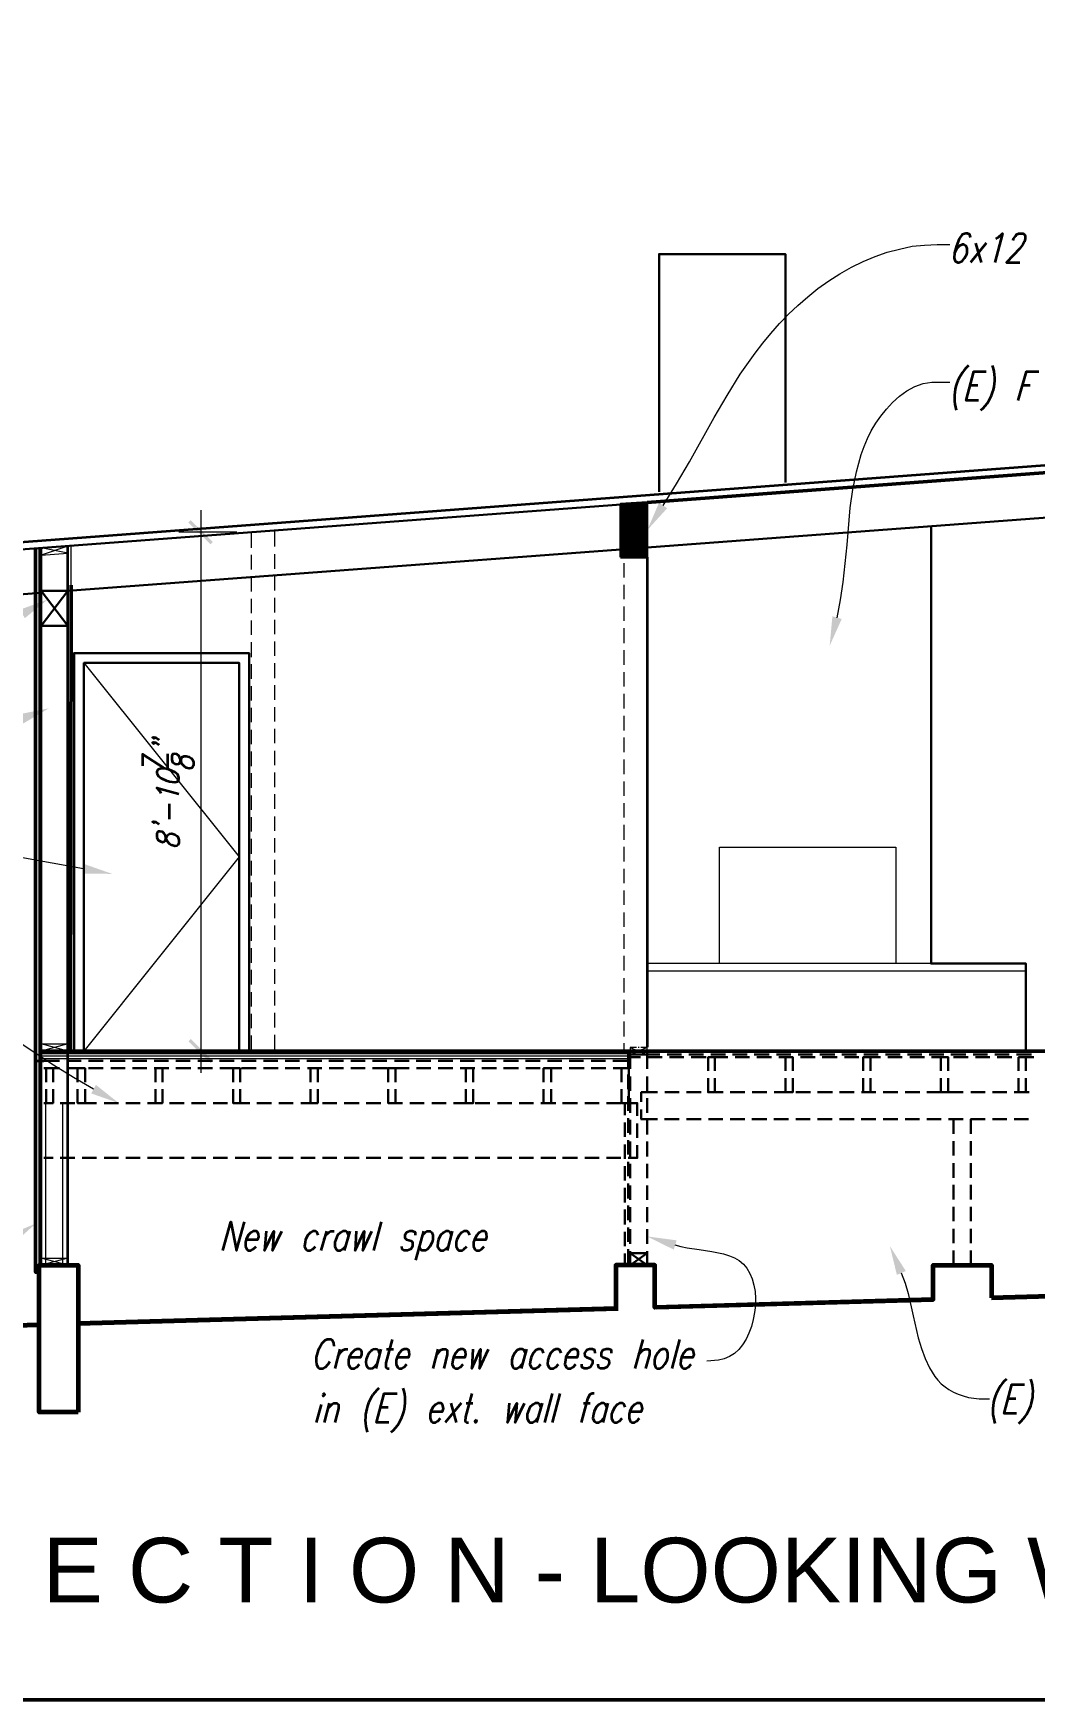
# Model space of a CAD drawing. Header units: inches. Extents: x 1543 to 43489, y -26 to 5775.
# Drawn here: x 2546.2 to 2761.1, y 2896.9 to 3254.5 of the extents above; entities that cross this region are included whole.
import ezdxf

# ---------------------------------------------------------------- set-up
doc = ezdxf.new("R2010")
doc.units = ezdxf.units.IN
doc.header["$LTSCALE"] = 0.5
doc.header["$MEASUREMENT"] = 0
for name, color, linetype in [('PDF_0', 7, 'Continuous'), ('PDF_A-FLOR', 7, 'Continuous'), ('PDF_A-FLOR-LEVL', 7, 'Continuous'), ('PDF_C-TOPO', 7, 'Continuous'), ('PDF_Hatch-siding', 7, 'Continuous'), ('PDF_Hidden1', 7, 'Continuous'), ('PDF_I-WALL', 7, 'Continuous'), ('PDF_Layer1', 7, 'Continuous'), ('PDF_Layer2', 7, 'Continuous'), ('PDF_Layer3', 7, 'Continuous'), ('PDF_Layer6', 7, 'Continuous'), ('PDF_Layer8', 7, 'Continuous'), ('PDF_LEADER', 7, 'Continuous'), ('PDF_S-framing-exs', 7, 'Continuous'), ('PDF_Text', 7, 'Continuous'), ('PDF_TEXT3', 7, 'Continuous')]:
    doc.layers.add(name, color=color, linetype=linetype)
doc.styles.add('PDF Arial', font='arial.ttf')

msp = doc.modelspace()

# ---------------------------------------------------------------- linework, layer by layer
at = {"layer": 'PDF_0', "transparency": 33554559}
for points in [[(2584.78, 3145.35), (2579.53, 3149.52), (2580.03, 3150.02)], [(2584.28, 3144.85), (2584.78, 3145.35), (2579.53, 3149.52)], [(2580.03, 3038.68), (2579.53, 3038.18), (2584.78, 3034.01)], [(2579.53, 3038.18), (2584.78, 3034.01), (2584.28, 3033.51)]]:
    msp.add_solid(points, dxfattribs=at)
at = {"layer": 'PDF_A-FLOR', "lineweight": 35}
for points in [[(2547.92, 2990.14), (2547.92, 3144.18)], [(2553.67, 2990.14), (2553.67, 3144.43)], [(2546.75, 3034.01), (2548.5, 3034.01)]]:
    msp.add_lwpolyline(points, dxfattribs=at)
at = {"layer": 'PDF_A-FLOR-LEVL', "lineweight": 20}
for points in [[(2548.92, 3036.09), (2561.43, 3036.09)], [(2564.51, 3036.09), (2567.68, 3036.09)], [(2570.77, 3036.09), (2583.28, 3036.09)], [(2586.45, 3036.09), (2589.53, 3036.09)], [(2592.7, 3036.09), (2605.21, 3036.09)], [(2608.3, 3036.09), (2611.38, 3036.09)], [(2614.55, 3036.09), (2627.06, 3036.09)], [(2630.15, 3036.09), (2633.32, 3036.09)], [(2636.4, 3036.09), (2648.91, 3036.09)], [(2652.08, 3036.09), (2655.17, 3036.09)], [(2658.34, 3036.09), (2674.35, 3036.09)], [(2677.94, 3036.09), (2686.53, 3036.09)], [(2689.61, 3036.09), (2692.78, 3036.09)], [(2695.87, 3036.09), (2708.38, 3036.09)], [(2711.55, 3036.09), (2714.63, 3036.09)], [(2717.8, 3036.09), (2730.31, 3036.09)], [(2733.4, 3036.09), (2736.57, 3036.09)], [(2739.65, 3036.09), (2752.16, 3036.09)], [(2755.25, 3036.09), (2758.42, 3036.09)]]:
    msp.add_lwpolyline(points, dxfattribs=at)
at = {"layer": 'PDF_C-TOPO', "lineweight": 60}
for points in [[(2555.84, 2958.61), (2547.5, 2958.61), (2547.5, 2990.14), (2555.84, 2990.14)], [(2751.83, 2983.13), (2817.47, 2984.97)], [(2374.28, 2959.03), (2412.31, 2973.63), (2547.5, 2977.38), (2412.31, 2973.63)]]:
    msp.add_lwpolyline(points, close=True, dxfattribs=at)
for points in [[(2680.02, 2981.13), (2739.32, 2982.8), (2679.61, 2981.05), (2679.61, 2990.14), (2671.27, 2990.14), (2671.27, 2980.88), (2555.84, 2977.63), (2671.77, 2980.88)], [(2739.32, 2982.8), (2739.32, 2990.14), (2751.83, 2990.14), (2751.83, 2983.13)]]:
    msp.add_lwpolyline(points, dxfattribs=at)
at = {"layer": 'PDF_Hatch-siding', "lineweight": 13}
for points in [[(2582.19, 3152.19), (2582.19, 3031.42)], [(2589.95, 3147.43), (2577.44, 3147.43)], [(2592.12, 3036.09), (2577.44, 3036.09)]]:
    msp.add_lwpolyline(points, dxfattribs=at)
at = {"layer": 'PDF_Hatch-siding', "lineweight": 35}
for points in [[(2572.1, 3103.48), (2572.35, 3103.23), (2572.1, 3103.15), (2571.85, 3103.4), (2572.1, 3103.48), (2572.52, 3103.4), (2573.02, 3103.06), (2573.19, 3102.81)], [(2572.1, 3102.4), (2572.35, 3102.15), (2572.1, 3102.06), (2571.85, 3102.31), (2572.1, 3102.4), (2572.52, 3102.31), (2573.02, 3101.98), (2573.19, 3101.73)], [(2574.35, 3096.81), (2569.68, 3099.81), (2569.68, 3097.31)], [(2575.11, 3096.73), (2575.11, 3099.89)], [(2573.69, 3091.39), (2573.44, 3091.8), (2572.77, 3092.56), (2577.44, 3091.3)], [(2575.44, 3085.88), (2575.44, 3089.14)], [(2572.1, 3085.38), (2572.35, 3085.13), (2572.1, 3085.05), (2571.85, 3085.3), (2572.1, 3085.38), (2572.52, 3085.3), (2573.02, 3084.97), (2573.19, 3084.72)]]:
    msp.add_lwpolyline(points, dxfattribs=at)
for points in [[(2575.94, 3098.64), (2576.11, 3098.06), (2576.61, 3097.73), (2577.02, 3097.64), (2577.44, 3097.73), (2577.69, 3097.98), (2577.94, 3098.64), (2578.11, 3099.14), (2578.61, 3099.39), (2579.02, 3099.39), (2579.69, 3099.23), (2580.11, 3098.98), (2580.36, 3098.73), (2580.61, 3098.14), (2580.61, 3097.39), (2580.36, 3096.89), (2580.11, 3096.81), (2579.69, 3096.73), (2579.02, 3096.89), (2578.61, 3097.23), (2578.11, 3097.73), (2577.94, 3098.31), (2577.69, 3099.06), (2577.44, 3099.48), (2577.02, 3099.81), (2576.61, 3099.89), (2576.11, 3099.81), (2575.94, 3099.39)], [(2572.77, 3095.72), (2573.02, 3095.14), (2573.69, 3094.64), (2574.77, 3094.14), (2575.44, 3093.97), (2576.61, 3093.81), (2577.27, 3093.97), (2577.44, 3094.47), (2577.44, 3094.81), (2577.27, 3095.47), (2576.61, 3095.97), (2575.44, 3096.48), (2574.77, 3096.64), (2573.69, 3096.73), (2573.02, 3096.56), (2572.77, 3096.06)], [(2572.77, 3081.96), (2573.02, 3081.38), (2573.44, 3081.13), (2573.94, 3080.96), (2574.35, 3081.05), (2574.6, 3081.3), (2574.77, 3081.96), (2575.02, 3082.46), (2575.44, 3082.71), (2575.94, 3082.8), (2576.61, 3082.55), (2577.02, 3082.3), (2577.27, 3082.05), (2577.44, 3081.46), (2577.44, 3080.71), (2577.27, 3080.3), (2577.02, 3080.13), (2576.61, 3080.05), (2575.94, 3080.3), (2575.44, 3080.55), (2575.02, 3081.05), (2574.77, 3081.63), (2574.6, 3082.38), (2574.35, 3082.8), (2573.94, 3083.13), (2573.44, 3083.21), (2573.02, 3083.21), (2572.77, 3082.71)]]:
    msp.add_lwpolyline(points, close=True, dxfattribs=at)
at = {"layer": 'PDF_Hidden1', "lineweight": 20}
for points in [[(2673.02, 3151.85), (2673.02, 3153.44)], [(2593.04, 3144.1), (2593.04, 3147.43)], [(2598.04, 3144.35), (2598.04, 3147.85)], [(2673.02, 3147.1), (2673.02, 3150.27)], [(2673.02, 3142.43), (2673.02, 3145.6)], [(2593.04, 3139.43), (2593.04, 3142.6)], [(2598.04, 3139.59), (2598.04, 3142.76)], [(2673.02, 3137.76), (2673.02, 3140.84)], [(2593.04, 3134.76), (2593.04, 3137.84)], [(2598.04, 3134.92), (2598.04, 3138.09)], [(2593.04, 3130.09), (2593.04, 3133.17)], [(2598.04, 3130.25), (2598.04, 3133.34)], [(2673.02, 3133.09), (2673.02, 3136.17)], [(2673.02, 3128.42), (2673.02, 3131.5)], [(2593.04, 3125.41), (2593.04, 3128.5)], [(2598.04, 3125.58), (2598.04, 3128.67)], [(2673.02, 3123.66), (2673.02, 3126.83)], [(2593.04, 3120.66), (2593.04, 3123.83)], [(2598.04, 3120.91), (2598.04, 3124)], [(2673.02, 3118.99), (2673.02, 3122.16)], [(2593.04, 3115.99), (2593.04, 3119.16)], [(2598.04, 3116.16), (2598.04, 3119.33)], [(2673.02, 3114.32), (2673.02, 3117.41)], [(2593.04, 3111.32), (2593.04, 3114.41)], [(2598.04, 3111.49), (2598.04, 3114.66)], [(2673.02, 3109.65), (2673.02, 3112.74)], [(2593.04, 3106.65), (2593.04, 3109.74)], [(2598.04, 3106.82), (2598.04, 3109.9)], [(2673.02, 3104.9), (2673.02, 3108.07)], [(2593.04, 3101.98), (2593.04, 3105.07)], [(2598.04, 3102.15), (2598.04, 3105.23)], [(2598.04, 3097.48), (2598.04, 3100.56)], [(2673.02, 3100.23), (2673.02, 3103.4)], [(2593.04, 3097.23), (2593.04, 3100.39)], [(2673.02, 3095.56), (2673.02, 3098.64)], [(2593.04, 3092.56), (2593.04, 3095.72)], [(2598.04, 3092.72), (2598.04, 3095.89)], [(2673.02, 3090.89), (2673.02, 3093.97)], [(2593.04, 3087.88), (2593.04, 3090.97)], [(2598.04, 3088.05), (2598.04, 3091.22)], [(2593.04, 3083.21), (2593.04, 3086.3)], [(2598.04, 3083.38), (2598.04, 3086.47)], [(2673.02, 3086.22), (2673.02, 3089.3)], [(2673.02, 3081.46), (2673.02, 3084.63)], [(2593.04, 3078.46), (2593.04, 3081.63)], [(2598.04, 3078.71), (2598.04, 3081.8)], [(2673.02, 3076.79), (2673.02, 3079.96)], [(2593.04, 3073.79), (2593.04, 3076.96)], [(2598.04, 3073.96), (2598.04, 3077.13)], [(2593.04, 3069.12), (2593.04, 3072.29)], [(2598.04, 3069.29), (2598.04, 3072.46)], [(2673.02, 3072.12), (2673.02, 3075.21)], [(2673.02, 3067.45), (2673.02, 3070.54)], [(2593.04, 3064.45), (2593.04, 3067.54)], [(2598.04, 3064.62), (2598.04, 3067.79)], [(2673.02, 3062.78), (2673.02, 3065.87)], [(2593.04, 3059.78), (2593.04, 3062.86)], [(2598.04, 3059.95), (2598.04, 3063.03)], [(2593.04, 3055.03), (2593.04, 3058.19)], [(2598.04, 3055.28), (2598.04, 3058.36)], [(2673.02, 3058.03), (2673.02, 3061.2)], [(2673.02, 3053.36), (2673.02, 3056.53)], [(2593.04, 3050.35), (2593.04, 3053.52)], [(2598.04, 3050.52), (2598.04, 3053.69)], [(2673.02, 3048.69), (2673.02, 3051.77)], [(2593.04, 3045.68), (2593.04, 3048.77)], [(2598.04, 3045.85), (2598.04, 3049.02)], [(2673.02, 3044.02), (2673.02, 3047.1)], [(2593.04, 3041.01), (2593.04, 3044.1)], [(2598.04, 3041.18), (2598.04, 3044.27)], [(2673.02, 3039.26), (2673.02, 3042.43)], [(2593.04, 3036.09), (2593.04, 3039.43)], [(2598.04, 3036.09), (2598.04, 3039.6)], [(2673.02, 3036.09), (2673.02, 3037.76)]]:
    msp.add_lwpolyline(points, dxfattribs=at)
at = {"layer": 'PDF_I-WALL', "lineweight": 30}
msp.add_lwpolyline([(2707.63, 3158.11), (2707.63, 3207.15), (2680.52, 3207.15), (2680.52, 3156.11)], dxfattribs=at)
at = {"layer": 'PDF_Layer1', "lineweight": 20}
for points in [[(2557.09, 3119.41), (2590.45, 3077.79), (2557.09, 3036.09)], [(2693.53, 3054.86), (2693.53, 3079.88), (2731.31, 3079.88), (2731.31, 3054.86)], [(2738.9, 3054.86), (2677.94, 3054.86)], [(2759.25, 3053.27), (2677.94, 3053.27)], [(2548.92, 2990.14), (2548.92, 3024.92)], [(2552.59, 2990.14), (2552.59, 3024.92)]]:
    msp.add_lwpolyline(points, dxfattribs=at)
at = {"layer": 'PDF_Layer2', "lineweight": 30}
for points in [[(2547.92, 3134.42), (2497.38, 3130.67), (2496.71, 3140.26), (2900.45, 3170.53)], [(2677.94, 3144.18), (2900.45, 3160.86)], [(2759.25, 3036.09), (2759.25, 3054.86), (2738.9, 3054.86), (2738.9, 3148.77)], [(2547.92, 3127.33), (2553.67, 3134.84), (2672.27, 3143.76)], [(2547.92, 3134.84), (2553.67, 3127.33)], [(2592.54, 3036.09), (2592.54, 3121.5), (2555.01, 3121.5), (2555.01, 3036.09)]]:
    msp.add_lwpolyline(points, dxfattribs=at)
for points in [[(2547.92, 3127.33), (2553.67, 3127.33), (2553.67, 3134.84), (2547.92, 3134.84)], [(2557.09, 3036.09), (2590.45, 3036.09), (2590.45, 3119.41), (2557.09, 3119.41)]]:
    msp.add_lwpolyline(points, close=True, dxfattribs=at)
at = {"layer": 'PDF_Layer3', "lineweight": 35}
for points in [[(2900.45, 3254.52), (2900.45, 3172.04), (2496.54, 3141.76)], [(2677.94, 3142.09), (2677.94, 3036.93)]]:
    msp.add_lwpolyline(points, dxfattribs=at)
msp.add_lwpolyline([(2672.27, 3142.09), (2677.94, 3142.09), (2677.94, 3153.85), (2672.27, 3153.44)], close=True, dxfattribs=at)
at = {"layer": 'PDF_Layer6', "lineweight": 50}
for points in [[(2677.94, 3153.85), (2900.45, 3170.53)], [(2547.5, 2988.64), (2546.75, 2988.64), (2546.75, 3144.1)], [(2554.26, 3036.09), (2554.34, 3136.09)], [(2547.5, 3036.09), (2677.94, 3036.09), (2938.15, 3036.09)], [(2553.42, 3034.01), (2553.42, 3034.01)], [(2406.55, 2896.9), (2919.38, 2896.9)]]:
    msp.add_lwpolyline(points, dxfattribs=at)
at = {"layer": 'PDF_Layer8', "lineweight": 9}
for points in [[(2672.27, 3148.18), (2677.85, 3153.85)], [(2672.27, 3149.1), (2676.85, 3153.77)], [(2672.27, 3148.93), (2677.1, 3153.77)], [(2672.27, 3148.77), (2677.27, 3153.77)], [(2672.27, 3148.52), (2677.44, 3153.77)], [(2672.27, 3148.35), (2677.69, 3153.77)], [(2672.27, 3148.02), (2677.94, 3153.77)], [(2672.27, 3150.18), (2675.69, 3153.69)], [(2672.27, 3150.02), (2675.85, 3153.69)], [(2672.27, 3149.85), (2676.1, 3153.69)], [(2672.27, 3149.68), (2676.27, 3153.69)], [(2672.27, 3149.43), (2676.52, 3153.69)], [(2672.27, 3149.27), (2676.69, 3153.69)], [(2672.27, 3151.27), (2674.52, 3153.6)], [(2672.27, 3151.1), (2674.68, 3153.6)], [(2672.27, 3150.94), (2674.85, 3153.6)], [(2672.27, 3150.77), (2675.1, 3153.6)], [(2672.27, 3150.6), (2675.27, 3153.6)], [(2672.27, 3150.35), (2675.52, 3153.6)], [(2672.27, 3152.27), (2673.52, 3153.52)], [(2672.27, 3152.02), (2673.68, 3153.52)], [(2672.27, 3151.85), (2673.85, 3153.52)], [(2672.27, 3151.69), (2674.1, 3153.52)], [(2672.27, 3151.52), (2674.27, 3153.52)], [(2672.27, 3147.85), (2677.94, 3153.52)], [(2672.27, 3153.35), (2672.27, 3153.44)], [(2672.27, 3153.19), (2672.52, 3153.44)], [(2672.27, 3152.94), (2672.68, 3153.44)], [(2672.27, 3152.77), (2672.93, 3153.44)], [(2672.27, 3152.6), (2673.1, 3153.44)], [(2672.27, 3152.44), (2673.27, 3153.44)], [(2672.27, 3147.6), (2677.94, 3153.35)], [(2672.27, 3147.43), (2677.94, 3153.19)], [(2672.27, 3147.27), (2677.94, 3153.02)], [(2672.27, 3147.1), (2677.94, 3152.85)], [(2672.27, 3146.85), (2677.94, 3152.6)], [(2672.27, 3146.68), (2677.94, 3152.44)], [(2672.27, 3146.52), (2677.94, 3152.27)], [(2672.27, 3146.35), (2677.94, 3152.1)], [(2672.27, 3146.18), (2677.94, 3151.85)], [(2672.27, 3145.93), (2677.94, 3151.69)], [(2672.27, 3145.76), (2677.94, 3151.52)], [(2672.27, 3145.6), (2677.94, 3151.35)], [(2672.27, 3145.43), (2677.94, 3151.19)], [(2672.27, 3145.26), (2677.94, 3150.94)], [(2672.27, 3145.01), (2677.94, 3150.77)], [(2673.68, 3142.09), (2677.94, 3146.35), (2677.94, 3153.85)], [(2672.27, 3144.85), (2677.94, 3150.6)], [(2672.27, 3144.68), (2677.94, 3150.43)], [(2672.27, 3144.51), (2677.94, 3150.27)], [(2672.27, 3144.35), (2677.94, 3150.02)], [(2672.27, 3144.1), (2677.94, 3149.85)], [(2672.27, 3143.93), (2677.94, 3149.68)], [(2672.27, 3143.76), (2677.94, 3149.52)], [(2672.27, 3143.6), (2677.94, 3149.35)], [(2672.27, 3143.43), (2677.94, 3149.1)], [(2672.27, 3143.18), (2677.94, 3148.93)], [(2672.27, 3143.01), (2677.94, 3148.77)], [(2672.27, 3142.85), (2677.94, 3148.6)], [(2672.27, 3142.68), (2677.94, 3148.43)], [(2672.27, 3142.43), (2677.94, 3148.18)], [(2672.27, 3142.26), (2677.94, 3148.02)], [(2672.27, 3142.09), (2677.94, 3147.85)], [(2672.43, 3142.09), (2677.94, 3147.68)], [(2672.6, 3142.09), (2677.94, 3147.43)], [(2672.77, 3142.09), (2677.94, 3147.27)], [(2673.02, 3142.09), (2677.94, 3147.1)], [(2547.5, 2990.14), (2547.5, 3144.18)], [(2553.67, 3144.43), (2547.92, 3142.51), (2553.67, 3142.93), (2547.92, 3144.1)], [(2554.34, 3136.09), (2554.34, 3144.6)], [(2673.18, 3142.09), (2677.94, 3146.93)], [(2673.35, 3142.09), (2677.94, 3146.77)], [(2673.52, 3142.09), (2677.94, 3146.52)], [(2673.93, 3142.09), (2677.94, 3146.18)], [(2674.1, 3142.09), (2677.94, 3146.01)], [(2674.27, 3142.09), (2677.94, 3145.85)], [(2674.43, 3142.09), (2677.94, 3145.6)], [(2674.6, 3142.09), (2677.94, 3145.43)], [(2674.85, 3142.09), (2677.94, 3145.26)], [(2675.02, 3142.09), (2677.94, 3145.1)], [(2675.19, 3142.09), (2677.94, 3144.93)], [(2675.35, 3142.09), (2677.94, 3144.68)], [(2675.52, 3142.09), (2677.94, 3144.51)], [(2675.77, 3142.09), (2677.94, 3144.35)], [(2675.94, 3142.09), (2677.94, 3144.18)], [(2676.1, 3142.09), (2677.94, 3144.01)], [(2676.27, 3142.09), (2677.94, 3143.76)], [(2676.44, 3142.09), (2677.94, 3143.6)], [(2676.69, 3142.09), (2677.94, 3143.43)], [(2676.85, 3142.09), (2677.94, 3143.26)], [(2677.02, 3142.09), (2677.94, 3143.01)], [(2677.19, 3142.09), (2677.94, 3142.85)], [(2677.35, 3142.09), (2677.94, 3142.68)], [(2677.6, 3142.09), (2677.94, 3142.51)], [(2677.77, 3142.09), (2677.94, 3142.35)], [(2677.94, 3142.09), (2677.94, 3142.09)], [(2553.67, 3036.09), (2547.92, 3037.68), (2553.67, 3037.68), (2547.92, 3036.09)], [(2547.5, 3035.59), (2673.68, 3035.59)], [(2547.5, 3035.09), (2673.68, 3035.09)], [(2547.5, 3034.51), (2673.6, 3034.51)], [(2549.17, 3034.01), (2549.17, 3034.01)], [(2552.84, 3034.01), (2552.84, 3034.01)], [(2547.5, 2991.64), (2547.5, 2991.64)], [(2553.67, 2990.14), (2547.92, 2991.64), (2553.67, 2991.64), (2547.92, 2990.14)]]:
    msp.add_lwpolyline(points, dxfattribs=at)
at = {"layer": 'PDF_LEADER', "lineweight": 20}
for points in [[(2681.44, 3153.19), (2684.28, 3157.86), (2687.03, 3162.53), (2692.37, 3172.04), (2695.12, 3176.79), (2697.95, 3181.38), (2701.12, 3185.88), (2702.79, 3188.05), (2704.54, 3190.13), (2706.38, 3192.22), (2708.29, 3194.22), (2710.3, 3196.14), (2712.46, 3197.97), (2714.63, 3199.72), (2716.97, 3201.39), (2719.3, 3202.89), (2721.81, 3204.31), (2724.31, 3205.56), (2726.89, 3206.65), (2729.48, 3207.56), (2732.15, 3208.23), (2734.82, 3208.81), (2737.48, 3209.07), (2740.24, 3209.23), (2742.91, 3209.23)], [(2718.72, 3129.08), (2719.47, 3132.92), (2720.05, 3136.76), (2720.47, 3140.76), (2720.89, 3144.76), (2721.56, 3152.69), (2722.14, 3156.61), (2722.89, 3160.44), (2723.39, 3162.28), (2723.89, 3164.11), (2724.56, 3165.86), (2725.23, 3167.53), (2726.06, 3169.2), (2727.06, 3170.87), (2728.14, 3172.37), (2729.31, 3173.87), (2730.65, 3175.29), (2732.15, 3176.62), (2733.73, 3177.79), (2735.4, 3178.71), (2737.23, 3179.37), (2738.15, 3179.54), (2739.07, 3179.62), (2742.91, 3179.62)], [(2557.01, 3075.21), (2515.81, 3082.63), (2505.38, 3084.38), (2495.04, 3085.88), (2489.79, 3086.55), (2484.62, 3087.05), (2479.36, 3087.47), (2474.11, 3087.63)], [(2559.18, 3027.92), (2554.84, 3030.42), (2550.59, 3033.09), (2542.16, 3038.68), (2533.74, 3044.27), (2529.49, 3046.85), (2525.15, 3049.35), (2520.81, 3051.52), (2518.56, 3052.52), (2516.31, 3053.44), (2513.97, 3054.27), (2511.64, 3055.03), (2509.3, 3055.61), (2506.88, 3056.11), (2504.47, 3056.53), (2502.05, 3056.86), (2497.04, 3057.28), (2492.12, 3057.53), (2487.12, 3057.69)], [(2683.94, 2994.48), (2685.19, 2994.14), (2686.53, 2993.89), (2689.11, 2993.48), (2691.87, 2993.06), (2694.37, 2992.56), (2695.62, 2992.14), (2696.7, 2991.72), (2697.7, 2991.14), (2698.62, 2990.39), (2699.37, 2989.47), (2700.04, 2988.39), (2700.54, 2987.22), (2700.87, 2985.89), (2701.12, 2984.47), (2701.21, 2982.97), (2701.21, 2981.47), (2701.04, 2979.97), (2700.71, 2978.46), (2700.37, 2976.96), (2699.79, 2975.55), (2699.2, 2974.29), (2698.45, 2973.04), (2697.62, 2972.04), (2696.7, 2971.21), (2695.62, 2970.54), (2694.53, 2970.04), (2693.28, 2969.79), (2690.78, 2969.54)], [(2732.48, 2988.47), (2733.31, 2986.3), (2733.98, 2984.05), (2735.07, 2979.3), (2736.15, 2974.54), (2736.82, 2972.29), (2737.65, 2970.12), (2738.57, 2968.12), (2739.74, 2966.29), (2740.32, 2965.45), (2741.07, 2964.7), (2741.91, 2964.04), (2742.74, 2963.45), (2743.74, 2962.87), (2744.74, 2962.45), (2745.82, 2962.12), (2746.91, 2961.78), (2748.08, 2961.62), (2749.24, 2961.45), (2751.41, 2961.45)]]:
    msp.add_lwpolyline(points, dxfattribs=at)
at = {"layer": 'PDF_LEADER', "transparency": 33554559}
for points in [[(2680.52, 3153.77), (2678.02, 3147.93), (2682.27, 3152.6)], [(2544.41, 3129), (2549.33, 3133), (2543.41, 3130.84)], [(2717.72, 3129.42), (2717.14, 3123.08), (2719.72, 3128.83)], [(2544.08, 3106.4), (2549.58, 3109.65), (2543.33, 3108.4)], [(2556.84, 3074.21), (2563.18, 3074.12), (2557.26, 3076.21)], [(2558.68, 3027), (2564.6, 3024.92), (2559.68, 3028.84)], [(2542, 2994.81), (2546.75, 2999.06), (2540.91, 2996.65)], [(2684.28, 2995.48), (2678.02, 2996.31), (2683.69, 2993.48)], [(2733.48, 2988.89), (2730.06, 2994.23), (2731.56, 2988.06)]]:
    msp.add_solid(points, dxfattribs=at)
at = {"layer": 'PDF_S-framing-exs', "lineweight": 9}
for points in [[(2675.69, 3036.84), (2674.35, 3036.84), (2674.35, 3036.26)], [(2674.35, 3036.84), (2675.94, 3036.18)], [(2676.27, 3036.84), (2676.02, 3036.84)], [(2677.94, 3036.84), (2676.27, 3036.18)], [(2677.94, 3036.18), (2677.94, 3036.84), (2676.6, 3036.84)]]:
    msp.add_lwpolyline(points, dxfattribs=at)
at = {"layer": 'PDF_S-framing-exs', "lineweight": 30}
for points in [[(2548.5, 3034.01), (2551.84, 3034.01)], [(2553.42, 3034.01), (2556.51, 3034.01)], [(2558.09, 3034.01), (2561.26, 3034.01)], [(2562.76, 3034.01), (2565.93, 3034.01)], [(2567.52, 3034.01), (2570.6, 3034.01)], [(2572.19, 3034.01), (2575.27, 3034.01)], [(2576.86, 3034.01), (2579.94, 3034.01)], [(2581.53, 3034.01), (2584.7, 3034.01)], [(2586.2, 3034.01), (2589.37, 3034.01)], [(2590.95, 3034.01), (2594.04, 3034.01)], [(2595.62, 3034.01), (2598.71, 3034.01)], [(2600.29, 3034.01), (2603.38, 3034.01)], [(2604.96, 3034.01), (2608.13, 3034.01)], [(2609.63, 3034.01), (2612.8, 3034.01)], [(2614.39, 3034.01), (2617.47, 3034.01)], [(2619.06, 3034.01), (2622.14, 3034.01)], [(2623.73, 3034.01), (2626.9, 3034.01)], [(2628.4, 3034.01), (2631.57, 3034.01)], [(2633.15, 3034.01), (2636.24, 3034.01)], [(2637.82, 3034.01), (2640.91, 3034.01)], [(2642.49, 3034.01), (2645.58, 3034.01)], [(2647.16, 3034.01), (2650.33, 3034.01)], [(2651.83, 3034.01), (2655, 3034.01)], [(2656.59, 3034.01), (2659.67, 3034.01)], [(2661.26, 3034.01), (2664.34, 3034.01)], [(2665.93, 3034.01), (2669.01, 3034.01)], [(2670.6, 3034.01), (2673.93, 3034.01)], [(2673.93, 3036.09), (2673.93, 3032.67)], [(2674.35, 3036.09), (2674.35, 3035.34), (2677.94, 3035.34), (2677.94, 3036.09)], [(2674.35, 3035.34), (2674.35, 3032.26)], [(2674.35, 3034.76), (2676.52, 3034.76)], [(2677.94, 3032.26), (2677.94, 3035.34), (2680.69, 3035.34)], [(2678.1, 3034.76), (2681.19, 3034.76)], [(2682.27, 3035.34), (2685.36, 3035.34)], [(2682.77, 3034.76), (2685.86, 3034.76)], [(2686.94, 3035.34), (2690.03, 3035.34)], [(2687.44, 3034.76), (2690.61, 3034.76)], [(2692.53, 3031.84), (2692.53, 3034.76), (2691.03, 3034.76), (2691.03, 3031.84)], [(2691.61, 3035.34), (2694.78, 3035.34)], [(2692.12, 3034.76), (2695.28, 3034.76)], [(2696.29, 3035.34), (2699.45, 3035.34)], [(2696.87, 3034.76), (2699.95, 3034.76)], [(2700.96, 3035.34), (2704.12, 3035.34)], [(2701.54, 3034.76), (2704.63, 3034.76)], [(2705.71, 3035.34), (2708.8, 3035.34)], [(2706.21, 3034.76), (2709.3, 3034.76)], [(2709.21, 3031.84), (2709.21, 3034.76), (2707.63, 3034.76), (2707.63, 3031.84)], [(2710.38, 3035.34), (2713.47, 3035.34)], [(2710.88, 3034.76), (2714.05, 3034.76)], [(2715.05, 3035.34), (2718.22, 3035.34)], [(2715.55, 3034.76), (2718.72, 3034.76)], [(2719.72, 3035.34), (2722.89, 3035.34)], [(2720.3, 3034.76), (2723.39, 3034.76)], [(2725.89, 3031.84), (2725.89, 3034.76), (2724.31, 3034.76), (2724.31, 3031.84)], [(2724.47, 3035.34), (2727.56, 3035.34)], [(2724.97, 3034.76), (2728.06, 3034.76)], [(2729.14, 3035.34), (2732.23, 3035.34)], [(2729.65, 3034.76), (2732.73, 3034.76)], [(2733.82, 3035.34), (2736.9, 3035.34)], [(2734.32, 3034.76), (2737.48, 3034.76)], [(2738.49, 3035.34), (2741.65, 3035.34)], [(2738.99, 3034.76), (2742.16, 3034.76)], [(2742.57, 3031.84), (2742.57, 3034.76), (2740.99, 3034.76), (2740.99, 3031.84)], [(2743.16, 3035.34), (2746.33, 3035.34)], [(2743.74, 3034.76), (2746.83, 3034.76)], [(2747.91, 3035.34), (2751, 3035.34)], [(2748.41, 3034.76), (2751.5, 3034.76)], [(2752.58, 3035.34), (2755.67, 3035.34)], [(2753.08, 3034.76), (2756.25, 3034.76)], [(2757.25, 3035.34), (2760.42, 3035.34)], [(2759.25, 3031.84), (2759.25, 3034.76), (2757.67, 3034.76), (2757.67, 3031.84)], [(2757.75, 3034.76), (2760.92, 3034.76)], [(2548.5, 3032.42), (2551.84, 3032.42)], [(2550.5, 3029.42), (2550.5, 3032.42), (2549, 3032.42), (2549, 3029.42)], [(2553.42, 3032.42), (2556.59, 3032.42)], [(2557.34, 3029.42), (2557.34, 3032.42), (2555.76, 3032.42), (2555.76, 3029.42)], [(2558.09, 3032.42), (2561.26, 3032.42)], [(2562.85, 3032.42), (2565.93, 3032.42)], [(2567.52, 3032.42), (2570.6, 3032.42)], [(2572.19, 3032.42), (2575.36, 3032.42)], [(2573.94, 3029.42), (2573.94, 3032.42), (2572.44, 3032.42), (2572.44, 3029.42)], [(2576.86, 3032.42), (2580.03, 3032.42)], [(2581.53, 3032.42), (2584.7, 3032.42)], [(2586.28, 3032.42), (2589.37, 3032.42)], [(2590.62, 3029.42), (2590.62, 3032.42), (2589.12, 3032.42), (2589.12, 3029.42)], [(2590.95, 3032.42), (2594.04, 3032.42)], [(2595.62, 3032.42), (2598.79, 3032.42)], [(2600.29, 3032.42), (2603.46, 3032.42)], [(2605.05, 3032.42), (2608.13, 3032.42)], [(2607.3, 3029.42), (2607.3, 3032.42), (2605.71, 3032.42), (2605.71, 3029.42)], [(2609.72, 3032.42), (2612.8, 3032.42)], [(2614.39, 3032.42), (2617.47, 3032.42)], [(2619.06, 3032.42), (2622.23, 3032.42)], [(2623.98, 3029.42), (2623.98, 3032.42), (2622.39, 3032.42), (2622.39, 3029.42)], [(2623.73, 3032.42), (2626.9, 3032.42)], [(2628.48, 3032.42), (2631.57, 3032.42)], [(2633.15, 3032.42), (2636.24, 3032.42)], [(2637.82, 3032.42), (2640.99, 3032.42)], [(2640.66, 3029.42), (2640.66, 3032.42), (2639.07, 3032.42), (2639.07, 3029.42)], [(2642.49, 3032.42), (2645.66, 3032.42)], [(2647.16, 3032.42), (2650.33, 3032.42)], [(2651.92, 3032.42), (2655, 3032.42)], [(2657.34, 3029.42), (2657.34, 3032.42), (2655.75, 3032.42), (2655.75, 3029.42)], [(2656.59, 3032.42), (2659.67, 3032.42)], [(2661.26, 3032.42), (2664.43, 3032.42)], [(2665.93, 3032.42), (2669.1, 3032.42)], [(2670.68, 3032.42), (2674.02, 3032.42)], [(2674.02, 3029.42), (2674.02, 3032.42), (2672.43, 3032.42), (2672.43, 3029.42)], [(2673.93, 3031.09), (2673.93, 3027.92)], [(2674.35, 3030.67), (2674.35, 3027.59)], [(2677.94, 3030.67), (2677.94, 3027.59)], [(2691.03, 3030.26), (2691.03, 3027.25), (2692.53, 3027.25), (2692.53, 3030.26)], [(2707.63, 3030.26), (2707.63, 3027.25), (2709.21, 3027.25), (2709.21, 3030.26)], [(2724.31, 3030.26), (2724.31, 3027.25), (2725.89, 3027.25), (2725.89, 3030.26)], [(2740.99, 3030.26), (2740.99, 3027.25), (2742.57, 3027.25), (2742.57, 3030.26)], [(2757.67, 3030.26), (2757.67, 3027.25), (2759.25, 3027.25), (2759.25, 3030.26)], [(2549, 3027.92), (2549, 3024.92), (2550.5, 3024.92), (2548.5, 3024.92)], [(2550.5, 3024.92), (2550.5, 3027.92)], [(2555.76, 3027.92), (2555.76, 3024.92), (2557.34, 3024.92), (2557.34, 3027.92)], [(2572.44, 3027.92), (2572.44, 3024.92), (2573.94, 3024.92), (2573.94, 3027.92)], [(2589.12, 3027.92), (2589.12, 3024.92), (2590.62, 3024.92), (2590.62, 3027.92)], [(2605.71, 3027.92), (2605.71, 3024.92), (2607.3, 3024.92), (2607.3, 3027.92)], [(2622.39, 3027.92), (2622.39, 3024.92), (2623.98, 3024.92), (2623.98, 3027.92)], [(2639.07, 3027.92), (2639.07, 3024.92), (2640.66, 3024.92), (2640.66, 3027.92)], [(2655.75, 3027.92), (2655.75, 3024.92), (2657.34, 3024.92), (2657.34, 3027.92)], [(2672.43, 3027.92), (2672.43, 3024.92), (2674.02, 3024.92), (2674.02, 3027.92)], [(2673.93, 3026.42), (2673.93, 3023.25)], [(2674.35, 3026), (2674.35, 3022.83)], [(2676.69, 3025.17), (2676.69, 3027.25), (2680.19, 3027.25)], [(2677.94, 3026), (2677.94, 3022.83)], [(2681.77, 3027.25), (2684.86, 3027.25)], [(2686.44, 3027.25), (2689.53, 3027.25)], [(2691.11, 3027.25), (2694.28, 3027.25)], [(2695.78, 3027.25), (2698.95, 3027.25)], [(2700.54, 3027.25), (2703.62, 3027.25)], [(2705.21, 3027.25), (2708.29, 3027.25)], [(2709.88, 3027.25), (2713.05, 3027.25)], [(2714.55, 3027.25), (2717.72, 3027.25)], [(2719.22, 3027.25), (2722.39, 3027.25)], [(2723.97, 3027.25), (2727.06, 3027.25)], [(2728.64, 3027.25), (2731.73, 3027.25)], [(2733.31, 3027.25), (2736.48, 3027.25)], [(2737.99, 3027.25), (2741.15, 3027.25)], [(2742.74, 3027.25), (2745.82, 3027.25)], [(2747.41, 3027.25), (2750.5, 3027.25)], [(2752.08, 3027.25), (2755.17, 3027.25)], [(2756.75, 3027.25), (2759.92, 3027.25)], [(2552, 3024.92), (2555.17, 3024.92)], [(2556.76, 3024.92), (2559.84, 3024.92)], [(2561.43, 3024.92), (2564.51, 3024.92)], [(2566.1, 3024.92), (2569.18, 3024.92)], [(2570.77, 3024.92), (2573.94, 3024.92)], [(2575.44, 3024.92), (2578.61, 3024.92)], [(2580.19, 3024.92), (2583.28, 3024.92)], [(2584.86, 3024.92), (2587.95, 3024.92)], [(2589.53, 3024.92), (2592.7, 3024.92)], [(2594.2, 3024.92), (2597.37, 3024.92)], [(2598.96, 3024.92), (2602.04, 3024.92)], [(2603.63, 3024.92), (2606.71, 3024.92)], [(2608.3, 3024.92), (2611.38, 3024.92)], [(2612.97, 3024.92), (2616.14, 3024.92)], [(2617.64, 3024.92), (2620.81, 3024.92)], [(2622.39, 3024.92), (2625.48, 3024.92)], [(2627.06, 3024.92), (2630.15, 3024.92)], [(2631.73, 3024.92), (2634.82, 3024.92)], [(2636.4, 3024.92), (2639.57, 3024.92)], [(2641.07, 3024.92), (2644.24, 3024.92)], [(2645.83, 3024.92), (2648.91, 3024.92)], [(2650.5, 3024.92), (2653.58, 3024.92)], [(2655.17, 3024.92), (2658.34, 3024.92)], [(2659.84, 3024.92), (2663.01, 3024.92)], [(2664.59, 3024.92), (2667.68, 3024.92)], [(2669.26, 3024.92), (2672.35, 3024.92)], [(2673.18, 3022.33), (2673.18, 3024.92)], [(2673.93, 3024.92), (2675.85, 3024.92), (2675.85, 3022.17)], [(2676.69, 3023.58), (2676.69, 3021.5)], [(2673.18, 3017.66), (2673.18, 3020.75)], [(2673.93, 3021.67), (2673.93, 3018.58)], [(2674.35, 3021.33), (2674.35, 3018.16)], [(2675.85, 3020.58), (2675.85, 3017.5)], [(2676.6, 3021.5), (2680.19, 3021.5)], [(2677.94, 3021.33), (2677.94, 3018.16)], [(2681.69, 3021.5), (2684.86, 3021.5)], [(2686.44, 3021.5), (2689.53, 3021.5)], [(2691.11, 3021.5), (2694.2, 3021.5)], [(2695.78, 3021.5), (2698.95, 3021.5)], [(2700.46, 3021.5), (2703.62, 3021.5)], [(2705.13, 3021.5), (2708.29, 3021.5)], [(2709.88, 3021.5), (2712.97, 3021.5)], [(2714.55, 3021.5), (2717.64, 3021.5)], [(2719.22, 3021.5), (2722.39, 3021.5)], [(2723.89, 3021.5), (2727.06, 3021.5)], [(2728.64, 3021.5), (2731.73, 3021.5)], [(2733.31, 3021.5), (2736.4, 3021.5)], [(2737.99, 3021.5), (2741.07, 3021.5)], [(2742.66, 3021.5), (2745.82, 3021.5)], [(2743.74, 3021.5), (2743.74, 3018.33)], [(2747.33, 3021.5), (2750.5, 3021.5)], [(2747.41, 3021.5), (2747.41, 3018.33)], [(2752.08, 3021.5), (2755.17, 3021.5)], [(2756.75, 3021.5), (2759.84, 3021.5)], [(2673.18, 3012.99), (2673.18, 3016.08)], [(2673.93, 3016.99), (2673.93, 3013.91)], [(2673.93, 3013.16), (2675.85, 3013.16), (2675.85, 3015.91)], [(2674.35, 3016.66), (2674.35, 3013.49)], [(2677.94, 3016.66), (2677.94, 3013.49)], [(2743.74, 3016.74), (2743.74, 3013.66)], [(2747.41, 3016.74), (2747.41, 3013.66)], [(2548.5, 3013.16), (2550.5, 3013.16)], [(2552, 3013.16), (2555.17, 3013.16)], [(2556.76, 3013.16), (2559.84, 3013.16)], [(2561.43, 3013.16), (2564.51, 3013.16)], [(2566.1, 3013.16), (2569.18, 3013.16)], [(2570.77, 3013.16), (2573.94, 3013.16)], [(2575.44, 3013.16), (2578.61, 3013.16)], [(2580.19, 3013.16), (2583.28, 3013.16)], [(2584.86, 3013.16), (2587.95, 3013.16)], [(2589.53, 3013.16), (2592.7, 3013.16)], [(2594.2, 3013.16), (2597.37, 3013.16)], [(2598.96, 3013.16), (2602.04, 3013.16)], [(2603.63, 3013.16), (2606.71, 3013.16)], [(2608.3, 3013.16), (2611.38, 3013.16)], [(2612.97, 3013.16), (2616.14, 3013.16)], [(2617.64, 3013.16), (2620.81, 3013.16)], [(2622.39, 3013.16), (2625.48, 3013.16)], [(2627.06, 3013.16), (2630.15, 3013.16)], [(2631.73, 3013.16), (2634.82, 3013.16)], [(2636.4, 3013.16), (2639.57, 3013.16)], [(2641.07, 3013.16), (2644.24, 3013.16)], [(2645.83, 3013.16), (2648.91, 3013.16)], [(2650.5, 3013.16), (2653.58, 3013.16)], [(2655.17, 3013.16), (2658.34, 3013.16)], [(2659.84, 3013.16), (2663.01, 3013.16)], [(2664.59, 3013.16), (2667.68, 3013.16)], [(2669.26, 3013.16), (2672.35, 3013.16)], [(2673.18, 3008.32), (2673.18, 3011.41)], [(2673.93, 3012.32), (2673.93, 3009.24)], [(2674.35, 3011.91), (2674.35, 3008.82)], [(2677.94, 3011.91), (2677.94, 3008.82)], [(2743.74, 3012.07), (2743.74, 3008.91)], [(2747.41, 3012.07), (2747.41, 3008.91)], [(2673.93, 3007.65), (2673.93, 3004.48)], [(2673.18, 3003.57), (2673.18, 3006.74)], [(2674.35, 3007.24), (2674.35, 3004.15)], [(2677.94, 3007.24), (2677.94, 3004.15)], [(2743.74, 3007.4), (2743.74, 3004.23)], [(2747.41, 3007.4), (2747.41, 3004.23)], [(2673.18, 2998.9), (2673.18, 3002.07)], [(2673.93, 3002.98), (2673.93, 2999.81)], [(2674.35, 3002.57), (2674.35, 2999.4)], [(2677.94, 3002.57), (2677.94, 2999.4)], [(2743.74, 3002.65), (2743.74, 2999.56)], [(2747.41, 3002.65), (2747.41, 2999.56)], [(2673.18, 2994.23), (2673.18, 2997.31)], [(2673.93, 2998.23), (2673.93, 2995.14)], [(2674.35, 2997.9), (2674.35, 2994.73)], [(2677.94, 2997.9), (2677.94, 2994.73)], [(2743.74, 2997.98), (2743.74, 2994.89)], [(2747.41, 2997.98), (2747.41, 2994.89)], [(2673.93, 2993.56), (2673.93, 2990.14)], [(2743.74, 2993.31), (2743.74, 2990.14)], [(2747.41, 2993.31), (2747.41, 2990.14)], [(2673.18, 2990.14), (2673.18, 2992.64)], [(2677.94, 2993.14), (2677.94, 2990.14), (2674.35, 2992.73), (2677.94, 2992.73), (2674.35, 2990.14), (2674.35, 2993.14)]]:
    msp.add_lwpolyline(points, dxfattribs=at)
at = {"layer": 'PDF_S-framing-exs', "lineweight": 20}
msp.add_lwpolyline([(2674.35, 3035.34), (2676.19, 3036.09), (2677.94, 3035.34)], dxfattribs=at)
at = {"layer": 'PDF_TEXT3', "lineweight": 35}
for points in [[(2747.33, 3210.73), (2747.24, 3211.32), (2746.74, 3211.57), (2746.33, 3211.57), (2745.57, 3211.32), (2744.91, 3210.4), (2744.32, 3208.9), (2743.91, 3207.4), (2743.82, 3206.23), (2744.07, 3205.65), (2744.66, 3205.31), (2744.82, 3205.31), (2745.57, 3205.65), (2746.08, 3206.23), (2746.58, 3207.15), (2746.66, 3207.4), (2746.66, 3208.31), (2746.41, 3208.9), (2745.91, 3209.23), (2745.66, 3209.23), (2744.99, 3208.9), (2744.41, 3208.31), (2743.91, 3207.4)], [(2752.83, 3210.4), (2753.33, 3210.73), (2754.25, 3211.57), (2752.58, 3205.31)], [(2756.5, 3210.07), (2756.58, 3210.4), (2757, 3210.98), (2757.25, 3211.32), (2757.75, 3211.57), (2758.59, 3211.57), (2758.92, 3211.32), (2759.09, 3210.98), (2759.09, 3210.4), (2758.92, 3209.82), (2758.59, 3209.23), (2757.92, 3208.31), (2755.08, 3205.31), (2757.92, 3205.31)], [(2750.75, 3209.48), (2747.33, 3205.31)], [(2748.41, 3209.48), (2749.66, 3205.31)], [(2749.08, 3175.71), (2746.41, 3175.71), (2748.08, 3181.96), (2750.75, 3181.96)], [(2757.58, 3175.71), (2759.34, 3181.96), (2762, 3181.96)], [(2747.24, 3179.04), (2748.91, 3179.04)], [(2758.5, 3179.04), (2760.17, 3179.04)], [(2586.95, 2993.31), (2588.62, 2999.48), (2589.87, 2993.31), (2591.53, 2999.48)], [(2591.95, 2995.64), (2594.45, 2995.64), (2594.62, 2996.23), (2594.54, 2996.81), (2594.45, 2997.15), (2594.12, 2997.48), (2593.45, 2997.48), (2592.95, 2997.15), (2592.37, 2996.56), (2591.95, 2995.64), (2591.79, 2995.06), (2591.79, 2994.14), (2592.04, 2993.56), (2592.37, 2993.31), (2592.95, 2993.31), (2593.45, 2993.56), (2594.04, 2994.14)], [(2596.21, 2997.48), (2595.87, 2993.31), (2597.87, 2997.48), (2597.54, 2993.31), (2599.54, 2997.48)], [(2607.38, 2996.56), (2607.13, 2997.15), (2606.8, 2997.48), (2606.21, 2997.48), (2605.71, 2997.15), (2605.13, 2996.56), (2604.63, 2995.64), (2604.55, 2995.06), (2604.46, 2994.14), (2604.71, 2993.56), (2605.05, 2993.31), (2605.71, 2993.31), (2606.21, 2993.56), (2606.8, 2994.14)], [(2609.13, 2997.48), (2607.96, 2993.31)], [(2608.63, 2995.64), (2609.05, 2996.56), (2609.63, 2997.15), (2610.13, 2997.48), (2610.8, 2997.48)], [(2613.89, 2996.56), (2613.64, 2997.15), (2613.3, 2997.48), (2612.64, 2997.48), (2612.13, 2997.15), (2611.55, 2996.56), (2611.13, 2995.64), (2610.97, 2995.06), (2610.97, 2994.14), (2611.22, 2993.56), (2611.55, 2993.31), (2612.13, 2993.31), (2612.64, 2993.56), (2613.22, 2994.14)], [(2614.14, 2997.48), (2612.97, 2993.31)], [(2615.55, 2997.48), (2615.3, 2993.31), (2617.22, 2997.48), (2616.97, 2993.31), (2618.89, 2997.48)], [(2620.89, 2999.48), (2619.22, 2993.31)], [(2628.23, 2996.56), (2628.23, 2997.15), (2627.65, 2997.48), (2627.06, 2997.48), (2626.31, 2997.15), (2625.98, 2996.56), (2625.98, 2995.98), (2626.31, 2995.64), (2627.31, 2995.39), (2627.65, 2995.06), (2627.65, 2994.48), (2627.65, 2994.14), (2627.23, 2993.56), (2626.56, 2993.31), (2625.9, 2993.31), (2625.4, 2993.56), (2625.31, 2994.14)], [(2629.98, 2997.48), (2628.23, 2991.22)], [(2629.73, 2996.56), (2630.32, 2997.15), (2630.82, 2997.48), (2631.4, 2997.48), (2631.73, 2997.15), (2631.98, 2996.56), (2631.98, 2995.64), (2631.82, 2995.06), (2631.32, 2994.14), (2630.82, 2993.56), (2630.32, 2993.31), (2629.65, 2993.31), (2629.32, 2993.56), (2629.06, 2994.14)], [(2635.99, 2996.56), (2635.74, 2997.15), (2635.32, 2997.48), (2634.74, 2997.48), (2634.24, 2997.15), (2633.65, 2996.56), (2633.23, 2995.64), (2633.07, 2995.06), (2632.98, 2994.14), (2633.32, 2993.56), (2633.65, 2993.31), (2634.24, 2993.31), (2634.74, 2993.56), (2635.32, 2994.14)], [(2636.15, 2997.48), (2635.07, 2993.31)], [(2639.91, 2996.56), (2639.66, 2997.15), (2639.32, 2997.48), (2638.66, 2997.48), (2638.16, 2997.15), (2637.66, 2996.56), (2637.15, 2995.64), (2636.99, 2995.06), (2636.99, 2994.14), (2637.24, 2993.56), (2637.57, 2993.31), (2638.24, 2993.31), (2638.66, 2993.56), (2639.24, 2994.14)], [(2640.91, 2995.64), (2643.41, 2995.64), (2643.58, 2996.23), (2643.49, 2996.81), (2643.41, 2997.15), (2643.08, 2997.48), (2642.41, 2997.48), (2641.91, 2997.15), (2641.41, 2996.56), (2640.91, 2995.64), (2640.74, 2995.06), (2640.74, 2994.14), (2640.99, 2993.56), (2641.32, 2993.31), (2641.99, 2993.31), (2642.41, 2993.56), (2642.99, 2994.14)], [(2610.8, 2972.79), (2610.72, 2973.38), (2610.47, 2973.96), (2610.13, 2974.21), (2609.3, 2974.21), (2608.8, 2973.96), (2608.21, 2973.38), (2607.88, 2972.79), (2607.38, 2971.88), (2606.96, 2970.37), (2606.96, 2969.46), (2607.05, 2968.87), (2607.3, 2968.29), (2607.63, 2967.96), (2608.47, 2967.96), (2608.97, 2968.29), (2609.55, 2968.87), (2609.88, 2969.46)], [(2612.05, 2972.13), (2610.97, 2967.96)], [(2611.55, 2970.37), (2612.05, 2971.29), (2612.64, 2971.88), (2613.14, 2972.13), (2613.72, 2972.13)], [(2614.05, 2970.37), (2616.55, 2970.37), (2616.72, 2970.96), (2616.72, 2971.54), (2616.55, 2971.88), (2616.22, 2972.13), (2615.64, 2972.13), (2615.14, 2971.88), (2614.55, 2971.29), (2614.05, 2970.37), (2613.89, 2969.79), (2613.89, 2968.87), (2614.14, 2968.29), (2614.47, 2967.96), (2615.14, 2967.96), (2615.64, 2968.29), (2616.22, 2968.87)], [(2620.81, 2972.13), (2619.72, 2967.96)], [(2623.23, 2974.21), (2621.89, 2969.21), (2621.89, 2968.29), (2622.23, 2967.96), (2622.64, 2967.96)], [(2622.06, 2972.13), (2623.56, 2972.13)], [(2624.31, 2970.37), (2626.81, 2970.37), (2626.98, 2970.96), (2626.9, 2971.54), (2626.81, 2971.88), (2626.48, 2972.13), (2625.81, 2972.13), (2625.31, 2971.88), (2624.73, 2971.29), (2624.31, 2970.37), (2624.14, 2969.79), (2624.14, 2968.87), (2624.39, 2968.29), (2624.73, 2967.96), (2625.31, 2967.96), (2625.81, 2968.29), (2626.4, 2968.87)], [(2633.07, 2972.13), (2631.98, 2967.96)], [(2632.82, 2970.96), (2633.65, 2971.88), (2634.15, 2972.13), (2634.74, 2972.13), (2635.07, 2971.88), (2635.07, 2970.96), (2634.32, 2967.96)], [(2636.4, 2970.37), (2638.91, 2970.37), (2639.07, 2970.96), (2638.99, 2971.54), (2638.82, 2971.88), (2638.49, 2972.13), (2637.91, 2972.13), (2637.4, 2971.88), (2636.82, 2971.29), (2636.4, 2970.37), (2636.24, 2969.79), (2636.15, 2968.87), (2636.4, 2968.29), (2636.82, 2967.96), (2637.4, 2967.96), (2637.91, 2968.29), (2638.49, 2968.87)], [(2640.57, 2972.13), (2640.32, 2967.96), (2642.24, 2972.13), (2641.99, 2967.96), (2643.91, 2972.13)], [(2651.83, 2971.29), (2651.58, 2971.88), (2651.25, 2972.13), (2650.58, 2972.13), (2650.08, 2971.88), (2649.5, 2971.29), (2649.08, 2970.37), (2648.91, 2969.79), (2648.91, 2968.87), (2649.16, 2968.29), (2649.5, 2967.96), (2650.08, 2967.96), (2650.58, 2968.29), (2651.17, 2968.87)], [(2652.08, 2972.13), (2650.92, 2967.96)], [(2655.75, 2971.29), (2655.5, 2971.88), (2655.17, 2972.13), (2654.59, 2972.13), (2654.08, 2971.88), (2653.5, 2971.29), (2653.08, 2970.37), (2652.92, 2969.79), (2652.83, 2968.87), (2653.08, 2968.29), (2653.42, 2967.96), (2654.08, 2967.96), (2654.59, 2968.29), (2655.17, 2968.87)], [(2659.51, 2971.29), (2659.26, 2971.88), (2658.92, 2972.13), (2658.34, 2972.13), (2657.84, 2971.88), (2657.25, 2971.29), (2656.84, 2970.37), (2656.67, 2969.79), (2656.59, 2968.87), (2656.84, 2968.29), (2657.17, 2967.96), (2657.84, 2967.96), (2658.34, 2968.29), (2658.92, 2968.87)], [(2660.51, 2970.37), (2663.01, 2970.37), (2663.18, 2970.96), (2663.18, 2971.54), (2663.01, 2971.88), (2662.68, 2972.13), (2662.09, 2972.13), (2661.59, 2971.88), (2661.01, 2971.29), (2660.51, 2970.37), (2660.42, 2969.79), (2660.34, 2968.87), (2660.59, 2968.29), (2660.92, 2967.96), (2661.59, 2967.96), (2662.09, 2968.29), (2662.68, 2968.87)], [(2666.85, 2971.29), (2666.76, 2971.88), (2666.26, 2972.13), (2665.59, 2972.13), (2664.93, 2971.88), (2664.51, 2971.29), (2664.59, 2970.71), (2664.93, 2970.37), (2665.84, 2970.04), (2666.26, 2969.79), (2666.26, 2969.21), (2666.18, 2968.87), (2665.84, 2968.29), (2665.09, 2967.96), (2664.51, 2967.96), (2663.93, 2968.29), (2663.93, 2968.87)], [(2670.35, 2971.29), (2670.35, 2971.88), (2669.76, 2972.13), (2669.18, 2972.13), (2668.43, 2971.88), (2668.1, 2971.29), (2668.1, 2970.71), (2668.43, 2970.37), (2669.43, 2970.04), (2669.76, 2969.79), (2669.85, 2969.21), (2669.76, 2968.87), (2669.35, 2968.29), (2668.68, 2967.96), (2668.01, 2967.96), (2667.51, 2968.29), (2667.43, 2968.87)], [(2677.02, 2974.21), (2675.35, 2967.96)], [(2676.1, 2970.96), (2677.02, 2971.88), (2677.52, 2972.13), (2678.1, 2972.13), (2678.44, 2971.88), (2678.44, 2970.96), (2677.6, 2967.96)], [(2684.94, 2974.21), (2683.27, 2967.96)], [(2685.36, 2970.37), (2687.86, 2970.37), (2688.03, 2970.96), (2687.95, 2971.54), (2687.86, 2971.88), (2687.44, 2972.13), (2686.86, 2972.13), (2686.36, 2971.88), (2685.78, 2971.29), (2685.36, 2970.37), (2685.19, 2969.79), (2685.11, 2968.87), (2685.44, 2968.29), (2685.78, 2967.96), (2686.36, 2967.96), (2686.86, 2968.29), (2687.44, 2968.87)], [(2622.56, 2956.36), (2619.89, 2956.36), (2621.56, 2962.62), (2624.31, 2962.62)], [(2640.32, 2962.62), (2638.99, 2957.61), (2638.91, 2956.7), (2639.24, 2956.36), (2639.66, 2956.36)], [(2657.59, 2962.62), (2655.92, 2956.36)], [(2659.26, 2962.62), (2657.59, 2956.36)], [(2666.59, 2962.62), (2666.18, 2962.62), (2665.68, 2962.37), (2665.18, 2961.45), (2663.84, 2956.36)], [(2757.25, 2958.28), (2754.58, 2958.28), (2756.25, 2964.54), (2758.92, 2964.54)], [(2755.42, 2961.53), (2757.08, 2961.53)], [(2608.05, 2960.28), (2606.96, 2956.36)], [(2609.72, 2960.53), (2608.63, 2956.36)], [(2609.47, 2959.37), (2610.3, 2960.28), (2610.8, 2960.53), (2611.38, 2960.53), (2611.72, 2960.28), (2611.72, 2959.37), (2610.97, 2956.36)], [(2620.72, 2959.7), (2622.39, 2959.7)], [(2631.57, 2958.78), (2634.07, 2958.78), (2634.24, 2959.37), (2634.15, 2959.95), (2634.07, 2960.28), (2633.74, 2960.53), (2633.07, 2960.53), (2632.57, 2960.28), (2631.98, 2959.7), (2631.57, 2958.78), (2631.4, 2958.2), (2631.4, 2957.28), (2631.65, 2956.7), (2631.98, 2956.36), (2632.57, 2956.36), (2633.07, 2956.7), (2633.65, 2957.28)], [(2638.07, 2960.53), (2634.65, 2956.36)], [(2635.82, 2960.53), (2636.99, 2956.36)], [(2639.16, 2960.53), (2640.57, 2960.53)], [(2648.33, 2960.53), (2648, 2956.36), (2650, 2960.53), (2649.66, 2956.36), (2651.67, 2960.53)], [(2655.17, 2959.7), (2654.92, 2960.28), (2654.59, 2960.53), (2653.92, 2960.53), (2653.42, 2960.28), (2652.83, 2959.7), (2652.42, 2958.78), (2652.25, 2958.2), (2652.25, 2957.28), (2652.5, 2956.7), (2652.83, 2956.36), (2653.42, 2956.36), (2653.92, 2956.7), (2654.5, 2957.28)], [(2655.42, 2960.53), (2654.25, 2956.36)], [(2664.34, 2960.53), (2665.76, 2960.53)], [(2669.35, 2959.7), (2669.01, 2960.28), (2668.68, 2960.53), (2668.1, 2960.53), (2667.6, 2960.28), (2667.01, 2959.7), (2666.59, 2958.78), (2666.43, 2958.2), (2666.34, 2957.28), (2666.59, 2956.7), (2667.01, 2956.36), (2667.6, 2956.36), (2668.1, 2956.7), (2668.68, 2957.28)], [(2669.51, 2960.53), (2668.43, 2956.36)], [(2673.27, 2959.7), (2673.02, 2960.28), (2672.68, 2960.53), (2672.02, 2960.53), (2671.52, 2960.28), (2671.02, 2959.7), (2670.51, 2958.78), (2670.35, 2958.2), (2670.35, 2957.28), (2670.6, 2956.7), (2670.93, 2956.36), (2671.52, 2956.36), (2672.02, 2956.7), (2672.6, 2957.28)], [(2674.27, 2958.78), (2676.77, 2958.78), (2676.94, 2959.37), (2676.85, 2959.95), (2676.77, 2960.28), (2676.44, 2960.53), (2675.77, 2960.53), (2675.27, 2960.28), (2674.68, 2959.7), (2674.27, 2958.78), (2674.1, 2958.2), (2674.1, 2957.28), (2674.35, 2956.7), (2674.68, 2956.36), (2675.27, 2956.36), (2675.77, 2956.7), (2676.35, 2957.28)]]:
    msp.add_lwpolyline(points, dxfattribs=at)
for points in [[(2681.27, 2972.13), (2680.77, 2971.88), (2680.19, 2971.29), (2679.69, 2970.37), (2679.52, 2969.79), (2679.52, 2968.87), (2679.77, 2968.29), (2680.11, 2967.96), (2680.77, 2967.96), (2681.27, 2968.29), (2681.77, 2968.87), (2682.27, 2969.79), (2682.44, 2970.37), (2682.44, 2971.29), (2682.19, 2971.88), (2681.86, 2972.13)], [(2608.38, 2962.37), (2608.47, 2962.03), (2608.8, 2962.37), (2608.63, 2962.62)], [(2641.32, 2956.95), (2640.99, 2956.7), (2641.16, 2956.36), (2641.41, 2956.7)]]:
    msp.add_lwpolyline(points, close=True, dxfattribs=at)
for centre, radius, start, end in [((2753.35, 3176.33), 9.43, 133.1147, 196.7126), ((2743.72, 3180.27), 8.86, 311.3678, 19.3905), ((2761.24, 2959), 9.1, 132.5624, 197.9505), ((2751.79, 2962.92), 8.99, 311.5403, 18.0345), ((2626.9, 2956.99), 9.41, 133.7796, 196.7333), ((2617.02, 2961.02), 9.05, 311.8198, 17.755)]:
    msp.add_arc(centre, radius, start, end, dxfattribs=at)
msp.add_ellipse((2619.11, 2970.05), major_axis=(0.86, 2.04), ratio=0.600472, start_param=5.590972, end_param=10.652602, dxfattribs=at)

# ---------------------------------------------------------------- texts
at = {"layer": 'PDF_Text', "insert": (2411.28, 2917.56), "char_height": 13.8903, "attachment_point": 7, "style": 'PDF Arial'}
msp.add_mtext('P A R T I A L S E C T I O N - LOOKING WEST 1/4" = 1\'- 0', dxfattribs=at)

doc.saveas('drawing.dxf')
